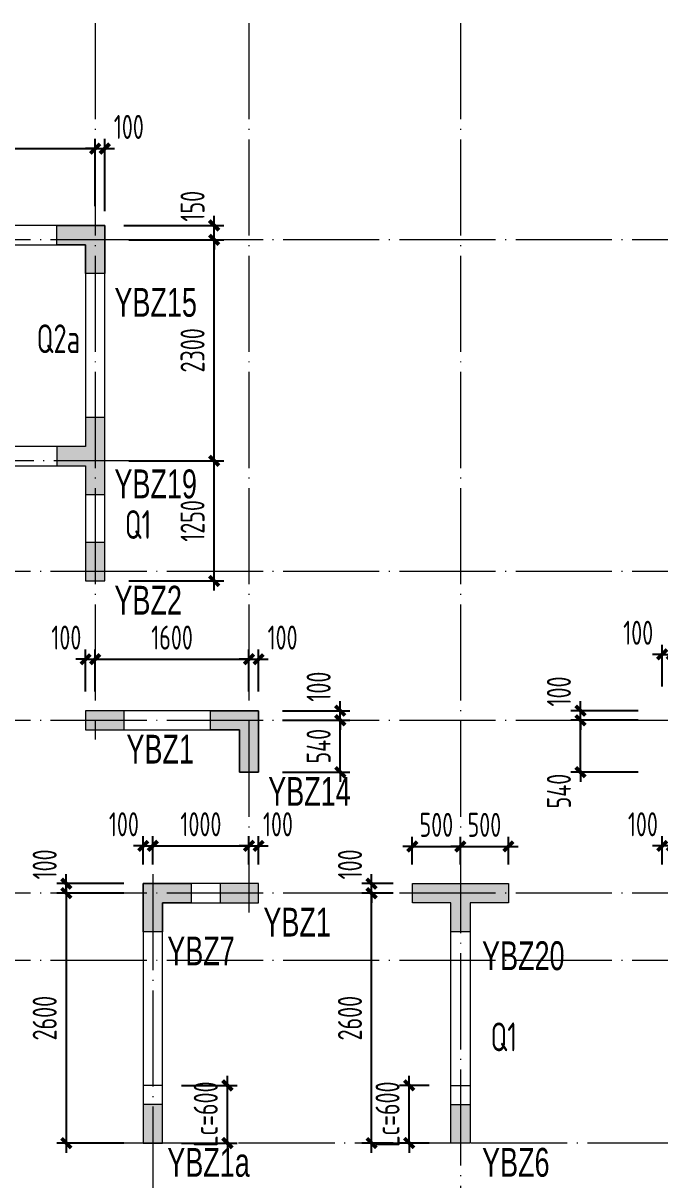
# Model space of a CAD drawing. Extents: x -129922 to 1190196, y -520662 to 139923.
# Drawn here: x 302847 to 309471, y -278751 to -266713 of the extents above; entities that cross this region are included whole.
import ezdxf
from ezdxf.enums import TextEntityAlignment as Align

# ---------------------------------------------------------------- set-up
doc = ezdxf.new("R2010")
doc.units = 0
doc.header["$LTSCALE"] = 1000
doc.header["$MEASUREMENT"] = 0
doc.linetypes.add('DOTE', pattern=[2.42, 2, -0.2, 0.02, -0.2])
for name, color, linetype, lineweight in [('A-轴线-塔楼', 1, 'DOTE', 9), ('A-轴线-隔墙', 41, 'DOTE', 9), ('S-基础-HATCH', 251, 'Continuous', 20), ('S-墙柱-COLU', 50, 'Continuous', 20), ('S-墙柱-DIM', 3, 'Continuous', 20), ('S-墙柱-Lc填充', 8, 'Continuous', 9), ('S-墙柱-WALL', 6, 'Continuous', 20), ('S-墙柱-编号', 4, 'Continuous', 20), ('S-通用-TEXT', 7, 'Continuous', 20)]:
    doc.layers.add(name, color=color, linetype=linetype, lineweight=lineweight)
doc.styles.add('BW_Dim', font='Bweng.shx', dxfattribs={"width": 0.7, "bigfont": 'hztxt.shx'})
doc.styles.add('TSSD_Dimension', font='tssdeng.shx', dxfattribs={"width": 0.7, "bigfont": 'HZTXT.SHX'})
doc.styles.add('TSSD_Rein', font='tssdeng.shx', dxfattribs={"width": 0.7, "bigfont": 'hztxt.shx'})
doc.dimstyles.new('TSSD_100_100', dxfattribs={"dimtxt": 250, "dimasz": 100, "dimexe": 100, "dimexo": 200, "dimgap": 100, "dimtad": 1, "dimdec": 0, "dimzin": 0, "dimdsep": 46, "dimtxsty": 'TSSD_Dimension', "dimblk": 'ARCHTICK', "dimcen": 0, "dimdle": 100, "dimclrt": 7, "dimadec": 0, "dimazin": 0, "dimtfac": 1, "dimtdec": 0, "dimtix": 1, "dimtmove": 2, "dimatfit": 0, "dimfxl": 0, "dimtolj": 1, "dimtzin": 0, "dimarcsym": 0})

# ---------------------------------------------------------------- blocks, each defined once
blk = doc.blocks.new('ZHOUWANG3')
at = {"layer": 'A-轴线-塔楼', "linetype": 'DOTE', "ltscale": 0.5}
for p, q in [((101752, 248942), (101752, 241486)), ((103352, 248942), (103352, 239686)), ((105552, 248942), (105552, 226834)), ((139798, 246686), (85362, 246686)), ((102322, 244386), (85362, 244386)), ((139798, 243236), (85362, 243236)), ((139798, 241686), (85362, 241686)), ((102352, 240086), (102352, 226834)), ((139798, 239886), (85362, 239886)), ((139798, 239186), (85362, 239186))]:
    blk.add_line(p, q, dxfattribs=at)
at = {"layer": 'A-轴线-隔墙', "ltscale": 0.5}
blk.add_line((122394, 237286), (101608, 237286), dxfattribs=at)
blk = doc.blocks.new('_ArchTick')
at = {"color": 0, "linetype": 'ByBlock', "const_width": 0.4}
blk.add_lwpolyline([(-0.5, -0.5), (0.5, 0.5)], dxfattribs=at)
blk = doc.blocks.new('*D1208')
at = {"layer": 'Defpoints', "color": 0, "transparency": 16777216}
for p in [(308646, -273968), (309446, -273968), (309446, -274508)]:
    blk.add_point(p, dxfattribs=at)
at = {"layer": 'S-墙柱-DIM', "color": 0, "lineweight": -2, "transparency": 16777216}
for p, q in [((308646, -273968), (308646, -273868)), ((309246, -273968), (308546, -273968)), ((308646, -274508), (308646, -273968)), ((309246, -274508), (308546, -274508)), ((308646, -274508), (308646, -274608))]:
    blk.add_line(p, q, dxfattribs=at)
at = {"layer": 'S-墙柱-DIM', "color": 0, "lineweight": -2, "transparency": 16777216, "xscale": 100, "yscale": 100, "zscale": 100}
for p, rotation in [((308646, -273968), 270), ((308646, -274508), 90)]:
    blk.add_blockref('_ArchTick', p, dxfattribs=dict(at, rotation=rotation))
at = {"layer": 'S-墙柱-DIM', "color": 7, "transparency": 16777216, "insert": (308421, -274705), "char_height": 250, "attachment_point": 5, "rotation": 90, "style": 'TSSD_Dimension'}
blk.add_mtext('\\A1;540', dxfattribs=at)
blk = doc.blocks.new('*D1326')
at = {"layer": 'Defpoints', "color": 0, "transparency": 16777216}
for p in [(309496, -275275), (309496, -275668), (309596, -275668)]:
    blk.add_point(p, dxfattribs=at)
at = {"layer": 'S-墙柱-DIM', "color": 0, "lineweight": -2, "transparency": 16777216}
for p, q in [((309496, -275468), (309496, -275175)), ((309596, -275468), (309596, -275175)), ((309496, -275275), (309396, -275275)), ((309596, -275275), (309496, -275275)), ((309596, -275275), (309696, -275275))]:
    blk.add_line(p, q, dxfattribs=at)
at = {"layer": 'S-墙柱-DIM', "color": 0, "lineweight": -2, "transparency": 16777216, "xscale": 100, "yscale": 100, "zscale": 100}
blk.add_blockref('_ArchTick', (309496, -275275), dxfattribs=at)
at = {"layer": 'S-墙柱-DIM', "color": 0, "lineweight": -2, "transparency": 16777216, "xscale": 100, "yscale": 100, "zscale": 100, "rotation": 180}
blk.add_blockref('_ArchTick', (309596, -275275), dxfattribs=at)
at = {"layer": 'S-墙柱-DIM', "color": 7, "transparency": 16777216, "insert": (309295, -275050), "char_height": 250, "attachment_point": 5, "style": 'TSSD_Dimension'}
blk.add_mtext('\\A1;100', dxfattribs=at)
blk = doc.blocks.new('*D1331')
at = {"layer": 'Defpoints', "color": 0, "transparency": 16777216}
for p in [(309596, -273282), (309496, -273818), (309596, -273818)]:
    blk.add_point(p, dxfattribs=at)
at = {"layer": 'S-墙柱-DIM', "color": 0, "lineweight": -2, "transparency": 16777216}
for p, q in [((309496, -273618), (309496, -273182)), ((309596, -273618), (309596, -273182)), ((309496, -273282), (309396, -273282)), ((309496, -273282), (309596, -273282)), ((309596, -273282), (309696, -273282))]:
    blk.add_line(p, q, dxfattribs=at)
at = {"layer": 'S-墙柱-DIM', "color": 0, "lineweight": -2, "transparency": 16777216, "xscale": 100, "yscale": 100, "zscale": 100}
blk.add_blockref('_ArchTick', (309496, -273282), dxfattribs=at)
at = {"layer": 'S-墙柱-DIM', "color": 0, "lineweight": -2, "transparency": 16777216, "xscale": 100, "yscale": 100, "zscale": 100, "rotation": 180}
blk.add_blockref('_ArchTick', (309596, -273282), dxfattribs=at)
at = {"layer": 'S-墙柱-DIM', "color": 7, "transparency": 16777216, "insert": (309246, -273057), "char_height": 250, "attachment_point": 5, "style": 'TSSD_Dimension'}
blk.add_mtext('\\A1;100', dxfattribs=at)
blk = doc.blocks.new('*D1332')
at = {"layer": 'Defpoints', "color": 0, "transparency": 16777216}
for p in [(308646, -273868), (309446, -273868), (309446, -273968)]:
    blk.add_point(p, dxfattribs=at)
at = {"layer": 'S-墙柱-DIM', "color": 0, "lineweight": -2, "transparency": 16777216}
for p, q in [((309246, -273868), (308546, -273868)), ((308646, -273868), (308646, -273768)), ((308646, -273968), (308646, -273868)), ((309246, -273968), (308546, -273968)), ((308646, -273968), (308646, -274068))]:
    blk.add_line(p, q, dxfattribs=at)
at = {"layer": 'S-墙柱-DIM', "color": 0, "lineweight": -2, "transparency": 16777216, "xscale": 100, "yscale": 100, "zscale": 100}
for p, rotation in [((308646, -273868), 270), ((308646, -273968), 90)]:
    blk.add_blockref('_ArchTick', p, dxfattribs=dict(at, rotation=rotation))
at = {"layer": 'S-墙柱-DIM', "color": 7, "transparency": 16777216, "insert": (308421, -273668), "char_height": 250, "attachment_point": 5, "rotation": 90, "style": 'TSSD_Dimension'}
blk.add_mtext('\\A1;100', dxfattribs=at)
blk = doc.blocks.new('*D1342')
at = {"layer": 'Defpoints', "color": 0, "transparency": 16777216}
for p in [(307896, -275281), (307396, -275668), (307896, -275668)]:
    blk.add_point(p, dxfattribs=at)
at = {"layer": 'S-墙柱-DIM', "color": 0, "lineweight": -2, "transparency": 16777216}
for p, q in [((307396, -275468), (307396, -275181)), ((307896, -275468), (307896, -275181)), ((307396, -275281), (307296, -275281)), ((307396, -275281), (307896, -275281)), ((307896, -275281), (307996, -275281))]:
    blk.add_line(p, q, dxfattribs=at)
at = {"layer": 'S-墙柱-DIM', "color": 0, "lineweight": -2, "transparency": 16777216, "xscale": 100, "yscale": 100, "zscale": 100}
blk.add_blockref('_ArchTick', (307396, -275281), dxfattribs=at)
at = {"layer": 'S-墙柱-DIM', "color": 0, "lineweight": -2, "transparency": 16777216, "xscale": 100, "yscale": 100, "zscale": 100, "rotation": 180}
blk.add_blockref('_ArchTick', (307896, -275281), dxfattribs=at)
at = {"layer": 'S-墙柱-DIM', "color": 7, "transparency": 16777216, "insert": (307646, -275056), "char_height": 250, "attachment_point": 5, "style": 'TSSD_Dimension'}
blk.add_mtext('\\A1;500', dxfattribs=at)
blk = doc.blocks.new('*D1343')
at = {"layer": 'Defpoints', "color": 0, "transparency": 16777216}
for p in [(307396, -275281), (306896, -275668), (307396, -275668)]:
    blk.add_point(p, dxfattribs=at)
at = {"layer": 'S-墙柱-DIM', "color": 0, "lineweight": -2, "transparency": 16777216}
for p, q in [((306896, -275468), (306896, -275181)), ((307396, -275468), (307396, -275181)), ((306896, -275281), (306796, -275281)), ((306896, -275281), (307396, -275281)), ((307396, -275281), (307496, -275281))]:
    blk.add_line(p, q, dxfattribs=at)
at = {"layer": 'S-墙柱-DIM', "color": 0, "lineweight": -2, "transparency": 16777216, "xscale": 100, "yscale": 100, "zscale": 100}
blk.add_blockref('_ArchTick', (306896, -275281), dxfattribs=at)
at = {"layer": 'S-墙柱-DIM', "color": 0, "lineweight": -2, "transparency": 16777216, "xscale": 100, "yscale": 100, "zscale": 100, "rotation": 180}
blk.add_blockref('_ArchTick', (307396, -275281), dxfattribs=at)
at = {"layer": 'S-墙柱-DIM', "color": 7, "transparency": 16777216, "insert": (307146, -275056), "char_height": 250, "attachment_point": 5, "style": 'TSSD_Dimension'}
blk.add_mtext('\\A1;500', dxfattribs=at)
blk = doc.blocks.new('*D1344')
at = {"layer": 'Defpoints', "color": 0, "transparency": 16777216}
for p in [(306472, -275668), (306896, -275668), (306896, -275768)]:
    blk.add_point(p, dxfattribs=at)
at = {"layer": 'S-墙柱-DIM', "color": 0, "lineweight": -2, "transparency": 16777216}
for p, q in [((306696, -275668), (306372, -275668)), ((306472, -275668), (306472, -275568)), ((306472, -275768), (306472, -275668)), ((306696, -275768), (306372, -275768)), ((306472, -275768), (306472, -275868))]:
    blk.add_line(p, q, dxfattribs=at)
at = {"layer": 'S-墙柱-DIM', "color": 0, "lineweight": -2, "transparency": 16777216, "xscale": 100, "yscale": 100, "zscale": 100}
for p, rotation in [((306472, -275668), 270), ((306472, -275768), 90)]:
    blk.add_blockref('_ArchTick', p, dxfattribs=dict(at, rotation=rotation))
at = {"layer": 'S-墙柱-DIM', "color": 7, "transparency": 16777216, "insert": (306247, -275468), "char_height": 250, "attachment_point": 5, "rotation": 90, "style": 'TSSD_Dimension'}
blk.add_mtext('\\A1;100', dxfattribs=at)
blk = doc.blocks.new('*D1345')
at = {"layer": 'Defpoints', "color": 0, "transparency": 16777216}
for p in [(306472, -275768), (306896, -275768), (306896, -278368)]:
    blk.add_point(p, dxfattribs=at)
at = {"layer": 'S-墙柱-DIM', "color": 0, "lineweight": -2, "transparency": 16777216}
for p, q in [((306472, -278468), (306472, -275668)), ((306696, -275768), (306372, -275768)), ((306696, -278368), (306372, -278368))]:
    blk.add_line(p, q, dxfattribs=at)
at = {"layer": 'S-墙柱-DIM', "color": 0, "lineweight": -2, "transparency": 16777216, "xscale": 100, "yscale": 100, "zscale": 100}
for p, rotation in [((306472, -275768), 90), ((306472, -278368), 270)]:
    blk.add_blockref('_ArchTick', p, dxfattribs=dict(at, rotation=rotation))
at = {"layer": 'S-墙柱-DIM', "color": 7, "transparency": 16777216, "insert": (306247, -277068), "char_height": 250, "attachment_point": 5, "rotation": 90, "style": 'TSSD_Dimension'}
blk.add_mtext('\\A1;2600', dxfattribs=at)
blk = doc.blocks.new('*D1346')
at = {"layer": 'Defpoints', "color": 0, "transparency": 16777216}
for p in [(304196, -275275), (304096, -275668), (304196, -275668)]:
    blk.add_point(p, dxfattribs=at)
at = {"layer": 'S-墙柱-DIM', "color": 0, "lineweight": -2, "transparency": 16777216}
for p, q in [((304096, -275468), (304096, -275175)), ((304196, -275468), (304196, -275175)), ((304096, -275275), (303996, -275275)), ((304096, -275275), (304196, -275275)), ((304196, -275275), (304296, -275275))]:
    blk.add_line(p, q, dxfattribs=at)
at = {"layer": 'S-墙柱-DIM', "color": 0, "lineweight": -2, "transparency": 16777216, "xscale": 100, "yscale": 100, "zscale": 100}
blk.add_blockref('_ArchTick', (304096, -275275), dxfattribs=at)
at = {"layer": 'S-墙柱-DIM', "color": 0, "lineweight": -2, "transparency": 16777216, "xscale": 100, "yscale": 100, "zscale": 100, "rotation": 180}
blk.add_blockref('_ArchTick', (304196, -275275), dxfattribs=at)
at = {"layer": 'S-墙柱-DIM', "color": 7, "transparency": 16777216, "insert": (303895, -275050), "char_height": 250, "attachment_point": 5, "style": 'TSSD_Dimension'}
blk.add_mtext('\\A1;100', dxfattribs=at)
blk = doc.blocks.new('*D1347')
at = {"layer": 'Defpoints', "color": 0, "transparency": 16777216}
for p in [(305196, -275275), (304196, -275668), (305196, -275668)]:
    blk.add_point(p, dxfattribs=at)
at = {"layer": 'S-墙柱-DIM', "color": 0, "lineweight": -2, "transparency": 16777216}
for p, q in [((304196, -275468), (304196, -275175)), ((305196, -275468), (305196, -275175)), ((304096, -275275), (305296, -275275))]:
    blk.add_line(p, q, dxfattribs=at)
at = {"layer": 'S-墙柱-DIM', "color": 0, "lineweight": -2, "transparency": 16777216, "xscale": 100, "yscale": 100, "zscale": 100, "rotation": 180}
blk.add_blockref('_ArchTick', (304196, -275275), dxfattribs=at)
at = {"layer": 'S-墙柱-DIM', "color": 0, "lineweight": -2, "transparency": 16777216, "xscale": 100, "yscale": 100, "zscale": 100}
blk.add_blockref('_ArchTick', (305196, -275275), dxfattribs=at)
at = {"layer": 'S-墙柱-DIM', "color": 7, "transparency": 16777216, "insert": (304696, -275050), "char_height": 250, "attachment_point": 5, "style": 'TSSD_Dimension'}
blk.add_mtext('\\A1;1000', dxfattribs=at)
blk = doc.blocks.new('*D1348')
at = {"layer": 'Defpoints', "color": 0, "transparency": 16777216}
for p in [(305296, -275275), (305196, -275668), (305296, -275668)]:
    blk.add_point(p, dxfattribs=at)
at = {"layer": 'S-墙柱-DIM', "color": 0, "lineweight": -2, "transparency": 16777216}
for p, q in [((305196, -275468), (305196, -275175)), ((305296, -275468), (305296, -275175)), ((305196, -275275), (305096, -275275)), ((305196, -275275), (305296, -275275)), ((305296, -275275), (305396, -275275))]:
    blk.add_line(p, q, dxfattribs=at)
at = {"layer": 'S-墙柱-DIM', "color": 0, "lineweight": -2, "transparency": 16777216, "xscale": 100, "yscale": 100, "zscale": 100}
blk.add_blockref('_ArchTick', (305196, -275275), dxfattribs=at)
at = {"layer": 'S-墙柱-DIM', "color": 0, "lineweight": -2, "transparency": 16777216, "xscale": 100, "yscale": 100, "zscale": 100, "rotation": 180}
blk.add_blockref('_ArchTick', (305296, -275275), dxfattribs=at)
at = {"layer": 'S-墙柱-DIM', "color": 7, "transparency": 16777216, "insert": (305498, -275050), "char_height": 250, "attachment_point": 5, "style": 'TSSD_Dimension'}
blk.add_mtext('\\A1;100', dxfattribs=at)
blk = doc.blocks.new('*D1350')
at = {"layer": 'Defpoints', "color": 0, "transparency": 16777216}
for p in [(303296, -275668), (304096, -275668), (304096, -275768)]:
    blk.add_point(p, dxfattribs=at)
at = {"layer": 'S-墙柱-DIM', "color": 0, "lineweight": -2, "transparency": 16777216}
for p, q in [((303896, -275668), (303196, -275668)), ((303296, -275668), (303296, -275568)), ((303296, -275768), (303296, -275668)), ((303896, -275768), (303196, -275768)), ((303296, -275768), (303296, -275868))]:
    blk.add_line(p, q, dxfattribs=at)
at = {"layer": 'S-墙柱-DIM', "color": 0, "lineweight": -2, "transparency": 16777216, "xscale": 100, "yscale": 100, "zscale": 100}
for p, rotation in [((303296, -275668), 270), ((303296, -275768), 90)]:
    blk.add_blockref('_ArchTick', p, dxfattribs=dict(at, rotation=rotation))
at = {"layer": 'S-墙柱-DIM', "color": 7, "transparency": 16777216, "insert": (303071, -275468), "char_height": 250, "attachment_point": 5, "rotation": 90, "style": 'TSSD_Dimension'}
blk.add_mtext('\\A1;100', dxfattribs=at)
blk = doc.blocks.new('*D1351')
at = {"layer": 'Defpoints', "color": 0, "transparency": 16777216}
for p in [(304096, -275768), (303296, -278368), (304096, -278368)]:
    blk.add_point(p, dxfattribs=at)
at = {"layer": 'S-墙柱-DIM', "color": 0, "lineweight": -2, "transparency": 16777216}
for p, q in [((303296, -275668), (303296, -278468)), ((303896, -275768), (303196, -275768)), ((303896, -278368), (303196, -278368))]:
    blk.add_line(p, q, dxfattribs=at)
at = {"layer": 'S-墙柱-DIM', "color": 0, "lineweight": -2, "transparency": 16777216, "xscale": 100, "yscale": 100, "zscale": 100}
for p, rotation in [((303296, -275768), 90), ((303296, -278368), 270)]:
    blk.add_blockref('_ArchTick', p, dxfattribs=dict(at, rotation=rotation))
at = {"layer": 'S-墙柱-DIM', "color": 7, "transparency": 16777216, "insert": (303071, -277068), "char_height": 250, "attachment_point": 5, "rotation": 90, "style": 'TSSD_Dimension'}
blk.add_mtext('\\A1;2600', dxfattribs=at)
blk = doc.blocks.new('*D1356')
at = {"layer": 'Defpoints', "color": 0, "transparency": 16777216}
for p in [(305296, -273332), (305196, -273868), (305296, -273868)]:
    blk.add_point(p, dxfattribs=at)
at = {"layer": 'S-墙柱-DIM', "color": 0, "lineweight": -2, "transparency": 16777216}
for p, q in [((305196, -273668), (305196, -273232)), ((305296, -273668), (305296, -273232)), ((305196, -273332), (305096, -273332)), ((305196, -273332), (305296, -273332)), ((305296, -273332), (305396, -273332))]:
    blk.add_line(p, q, dxfattribs=at)
at = {"layer": 'S-墙柱-DIM', "color": 0, "lineweight": -2, "transparency": 16777216, "xscale": 100, "yscale": 100, "zscale": 100}
blk.add_blockref('_ArchTick', (305196, -273332), dxfattribs=at)
at = {"layer": 'S-墙柱-DIM', "color": 0, "lineweight": -2, "transparency": 16777216, "xscale": 100, "yscale": 100, "zscale": 100, "rotation": 180}
blk.add_blockref('_ArchTick', (305296, -273332), dxfattribs=at)
at = {"layer": 'S-墙柱-DIM', "color": 7, "transparency": 16777216, "insert": (305546, -273107), "char_height": 250, "attachment_point": 5, "style": 'TSSD_Dimension'}
blk.add_mtext('\\A1;100', dxfattribs=at)
blk = doc.blocks.new('*D1357')
at = {"layer": 'Defpoints', "color": 0, "transparency": 16777216}
for p in [(305196, -273332), (303596, -273868), (305196, -273868)]:
    blk.add_point(p, dxfattribs=at)
at = {"layer": 'S-墙柱-DIM', "color": 0, "lineweight": -2, "transparency": 16777216}
for p, q in [((303596, -273668), (303596, -273232)), ((305196, -273668), (305196, -273232)), ((303496, -273332), (305296, -273332))]:
    blk.add_line(p, q, dxfattribs=at)
at = {"layer": 'S-墙柱-DIM', "color": 0, "lineweight": -2, "transparency": 16777216, "xscale": 100, "yscale": 100, "zscale": 100, "rotation": 180}
blk.add_blockref('_ArchTick', (303596, -273332), dxfattribs=at)
at = {"layer": 'S-墙柱-DIM', "color": 0, "lineweight": -2, "transparency": 16777216, "xscale": 100, "yscale": 100, "zscale": 100}
blk.add_blockref('_ArchTick', (305196, -273332), dxfattribs=at)
at = {"layer": 'S-墙柱-DIM', "color": 7, "transparency": 16777216, "insert": (304396, -273107), "char_height": 250, "attachment_point": 5, "style": 'TSSD_Dimension'}
blk.add_mtext('\\A1;1600', dxfattribs=at)
blk = doc.blocks.new('*D1358')
at = {"layer": 'Defpoints', "color": 0, "transparency": 16777216}
for p in [(303596, -273332), (303496, -273868), (303596, -273868)]:
    blk.add_point(p, dxfattribs=at)
at = {"layer": 'S-墙柱-DIM', "color": 0, "lineweight": -2, "transparency": 16777216}
for p, q in [((303496, -273668), (303496, -273232)), ((303596, -273668), (303596, -273232)), ((303496, -273332), (303396, -273332)), ((303496, -273332), (303596, -273332)), ((303596, -273332), (303696, -273332))]:
    blk.add_line(p, q, dxfattribs=at)
at = {"layer": 'S-墙柱-DIM', "color": 0, "lineweight": -2, "transparency": 16777216, "xscale": 100, "yscale": 100, "zscale": 100}
blk.add_blockref('_ArchTick', (303496, -273332), dxfattribs=at)
at = {"layer": 'S-墙柱-DIM', "color": 0, "lineweight": -2, "transparency": 16777216, "xscale": 100, "yscale": 100, "zscale": 100, "rotation": 180}
blk.add_blockref('_ArchTick', (303596, -273332), dxfattribs=at)
at = {"layer": 'S-墙柱-DIM', "color": 7, "transparency": 16777216, "insert": (303296, -273107), "char_height": 250, "attachment_point": 5, "style": 'TSSD_Dimension'}
blk.add_mtext('\\A1;100', dxfattribs=at)
blk = doc.blocks.new('*D1359')
at = {"layer": 'Defpoints', "color": 0, "transparency": 16777216}
for p in [(305346, -273868), (306146, -273868), (305346, -273968)]:
    blk.add_point(p, dxfattribs=at)
at = {"layer": 'S-墙柱-DIM', "color": 0, "lineweight": -2, "transparency": 16777216}
for p, q in [((305546, -273868), (306246, -273868)), ((306146, -273868), (306146, -273768)), ((306146, -273968), (306146, -273868)), ((305546, -273968), (306246, -273968)), ((306146, -273968), (306146, -274068))]:
    blk.add_line(p, q, dxfattribs=at)
at = {"layer": 'S-墙柱-DIM', "color": 0, "lineweight": -2, "transparency": 16777216, "xscale": 100, "yscale": 100, "zscale": 100}
for p, rotation in [((306146, -273868), 270), ((306146, -273968), 90)]:
    blk.add_blockref('_ArchTick', p, dxfattribs=dict(at, rotation=rotation))
at = {"layer": 'S-墙柱-DIM', "color": 7, "transparency": 16777216, "insert": (305921, -273618), "char_height": 250, "attachment_point": 5, "rotation": 90, "style": 'TSSD_Dimension'}
blk.add_mtext('\\A1;100', dxfattribs=at)
blk = doc.blocks.new('*D1360')
at = {"layer": 'Defpoints', "color": 0, "transparency": 16777216}
for p in [(305346, -273968), (306146, -273968), (305346, -274508)]:
    blk.add_point(p, dxfattribs=at)
at = {"layer": 'S-墙柱-DIM', "color": 0, "lineweight": -2, "transparency": 16777216}
for p, q in [((306146, -273968), (306146, -273868)), ((305546, -273968), (306246, -273968)), ((306146, -274508), (306146, -273968)), ((305546, -274508), (306246, -274508)), ((306146, -274508), (306146, -274608))]:
    blk.add_line(p, q, dxfattribs=at)
at = {"layer": 'S-墙柱-DIM', "color": 0, "lineweight": -2, "transparency": 16777216, "xscale": 100, "yscale": 100, "zscale": 100}
for p, rotation in [((306146, -273968), 270), ((306146, -274508), 90)]:
    blk.add_blockref('_ArchTick', p, dxfattribs=dict(at, rotation=rotation))
at = {"layer": 'S-墙柱-DIM', "color": 7, "transparency": 16777216, "insert": (305921, -274238), "char_height": 250, "attachment_point": 5, "rotation": 90, "style": 'TSSD_Dimension'}
blk.add_mtext('\\A1;540', dxfattribs=at)
blk = doc.blocks.new('*D1408')
at = {"layer": 'Defpoints', "color": 0, "transparency": 16777216}
for p in [(306863, -277768), (307271, -277768), (307271, -278368)]:
    blk.add_point(p, dxfattribs=at)
at = {"layer": 'S-墙柱-DIM', "color": 0, "lineweight": -2, "transparency": 16777216}
for p, q in [((306863, -277768), (306863, -277668)), ((307071, -277768), (306763, -277768)), ((306863, -278368), (306863, -277768)), ((307071, -278368), (306763, -278368)), ((306863, -278368), (306863, -278468))]:
    blk.add_line(p, q, dxfattribs=at)
at = {"layer": 'S-墙柱-DIM', "color": 0, "lineweight": -2, "transparency": 16777216, "xscale": 100, "yscale": 100, "zscale": 100}
for p, rotation in [((306863, -277768), 270), ((306863, -278368), 90)]:
    blk.add_blockref('_ArchTick', p, dxfattribs=dict(at, rotation=rotation))
at = {"layer": 'S-墙柱-DIM', "color": 7, "transparency": 16777216, "insert": (306638, -278068), "char_height": 250, "attachment_point": 5, "rotation": 90, "style": 'TSSD_Dimension'}
blk.add_mtext('\\A1;Lc=600', dxfattribs=at)
blk = doc.blocks.new('*D1409')
at = {"layer": 'Defpoints', "color": 0, "transparency": 16777216}
for p in [(304296, -277768), (304972, -277768), (304296, -278368)]:
    blk.add_point(p, dxfattribs=at)
at = {"layer": 'S-墙柱-DIM', "color": 0, "lineweight": -2, "transparency": 16777216}
for p, q in [((304972, -277768), (304972, -277668)), ((304496, -277768), (305072, -277768)), ((304972, -278368), (304972, -277768)), ((304496, -278368), (305072, -278368)), ((304972, -278368), (304972, -278468))]:
    blk.add_line(p, q, dxfattribs=at)
at = {"layer": 'S-墙柱-DIM', "color": 0, "lineweight": -2, "transparency": 16777216, "xscale": 100, "yscale": 100, "zscale": 100}
for p, rotation in [((304972, -277768), 270), ((304972, -278368), 90)]:
    blk.add_blockref('_ArchTick', p, dxfattribs=dict(at, rotation=rotation))
at = {"layer": 'S-墙柱-DIM', "color": 7, "transparency": 16777216, "insert": (304747, -278068), "char_height": 250, "attachment_point": 5, "rotation": 90, "style": 'TSSD_Dimension'}
blk.add_mtext('\\A1;Lc=600', dxfattribs=at)
blk = doc.blocks.new('*D1415')
at = {"layer": 'Defpoints', "color": 0, "transparency": 16777216}
for p in [(303746, -271268), (304834, -271268), (303746, -272518)]:
    blk.add_point(p, dxfattribs=at)
at = {"layer": 'S-墙柱-DIM', "color": 0, "lineweight": -2, "transparency": 16777216}
for p, q in [((304834, -272618), (304834, -271168)), ((303946, -271268), (304934, -271268)), ((303946, -272518), (304934, -272518))]:
    blk.add_line(p, q, dxfattribs=at)
at = {"layer": 'S-墙柱-DIM', "color": 0, "lineweight": -2, "transparency": 16777216, "xscale": 100, "yscale": 100, "zscale": 100}
for p, rotation in [((304834, -271268), 90), ((304834, -272518), 270)]:
    blk.add_blockref('_ArchTick', p, dxfattribs=dict(at, rotation=rotation))
at = {"layer": 'S-墙柱-DIM', "color": 7, "transparency": 16777216, "insert": (304609, -271893), "char_height": 250, "attachment_point": 5, "rotation": 90, "style": 'TSSD_Dimension'}
blk.add_mtext('\\A1;1250', dxfattribs=at)
blk = doc.blocks.new('*D1416')
at = {"layer": 'Defpoints', "color": 0, "transparency": 16777216}
for p in [(303696, -268018), (303596, -268818), (303696, -268868)]:
    blk.add_point(p, dxfattribs=at)
at = {"layer": 'S-墙柱-DIM', "color": 0, "lineweight": -2, "transparency": 16777216}
for p, q in [((303596, -268618), (303596, -267918)), ((303696, -268668), (303696, -267918)), ((303596, -268018), (303496, -268018)), ((303596, -268018), (303696, -268018)), ((303696, -268018), (303796, -268018))]:
    blk.add_line(p, q, dxfattribs=at)
at = {"layer": 'S-墙柱-DIM', "color": 0, "lineweight": -2, "transparency": 16777216, "xscale": 100, "yscale": 100, "zscale": 100}
blk.add_blockref('_ArchTick', (303596, -268018), dxfattribs=at)
at = {"layer": 'S-墙柱-DIM', "color": 0, "lineweight": -2, "transparency": 16777216, "xscale": 100, "yscale": 100, "zscale": 100, "rotation": 180}
blk.add_blockref('_ArchTick', (303696, -268018), dxfattribs=at)
at = {"layer": 'S-墙柱-DIM', "color": 7, "transparency": 16777216, "insert": (303946, -267793), "char_height": 250, "attachment_point": 5, "style": 'TSSD_Dimension'}
blk.add_mtext('\\A1;100', dxfattribs=at)
blk = doc.blocks.new('*D1417')
at = {"layer": 'Defpoints', "color": 0, "transparency": 16777216}
for p in [(303596, -268018), (301296, -268818), (303596, -268818)]:
    blk.add_point(p, dxfattribs=at)
at = {"layer": 'S-墙柱-DIM', "color": 0, "lineweight": -2, "transparency": 16777216}
for p, q in [((301296, -268618), (301296, -267918)), ((303596, -268618), (303596, -267918)), ((301196, -268018), (303696, -268018))]:
    blk.add_line(p, q, dxfattribs=at)
at = {"layer": 'S-墙柱-DIM', "color": 0, "lineweight": -2, "transparency": 16777216, "xscale": 100, "yscale": 100, "zscale": 100, "rotation": 180}
blk.add_blockref('_ArchTick', (301296, -268018), dxfattribs=at)
at = {"layer": 'S-墙柱-DIM', "color": 0, "lineweight": -2, "transparency": 16777216, "xscale": 100, "yscale": 100, "zscale": 100}
blk.add_blockref('_ArchTick', (303596, -268018), dxfattribs=at)
at = {"layer": 'S-墙柱-DIM', "color": 7, "transparency": 16777216, "insert": (302446, -267793), "char_height": 250, "attachment_point": 5, "style": 'TSSD_Dimension'}
blk.add_mtext('\\A1;2300', dxfattribs=at)
blk = doc.blocks.new('*D1419')
at = {"layer": 'Defpoints', "color": 0, "transparency": 16777216}
for p in [(303696, -268818), (304834, -268818), (303746, -268968)]:
    blk.add_point(p, dxfattribs=at)
at = {"layer": 'S-墙柱-DIM', "color": 0, "lineweight": -2, "transparency": 16777216}
for p, q in [((304834, -268818), (304834, -268718)), ((303896, -268818), (304934, -268818)), ((304834, -268968), (304834, -268818)), ((303946, -268968), (304934, -268968)), ((304834, -268968), (304834, -269068))]:
    blk.add_line(p, q, dxfattribs=at)
at = {"layer": 'S-墙柱-DIM', "color": 0, "lineweight": -2, "transparency": 16777216, "xscale": 100, "yscale": 100, "zscale": 100}
for p, rotation in [((304834, -268818), 270), ((304834, -268968), 90)]:
    blk.add_blockref('_ArchTick', p, dxfattribs=dict(at, rotation=rotation))
at = {"layer": 'S-墙柱-DIM', "color": 7, "transparency": 16777216, "insert": (304609, -268618), "char_height": 250, "attachment_point": 5, "rotation": 90, "style": 'TSSD_Dimension'}
blk.add_mtext('\\A1;150', dxfattribs=at)
blk = doc.blocks.new('*D1420')
at = {"layer": 'Defpoints', "color": 0, "transparency": 16777216}
for p in [(303746, -268968), (304834, -268968), (303746, -271268)]:
    blk.add_point(p, dxfattribs=at)
at = {"layer": 'S-墙柱-DIM', "color": 0, "lineweight": -2, "transparency": 16777216}
for p, q in [((304834, -271368), (304834, -268868)), ((303946, -268968), (304934, -268968)), ((303946, -271268), (304934, -271268))]:
    blk.add_line(p, q, dxfattribs=at)
at = {"layer": 'S-墙柱-DIM', "color": 0, "lineweight": -2, "transparency": 16777216, "xscale": 100, "yscale": 100, "zscale": 100}
for p, rotation in [((304834, -268968), 90), ((304834, -271268), 270)]:
    blk.add_blockref('_ArchTick', p, dxfattribs=dict(at, rotation=rotation))
at = {"layer": 'S-墙柱-DIM', "color": 7, "transparency": 16777216, "insert": (304609, -270118), "char_height": 250, "attachment_point": 5, "rotation": 90, "style": 'TSSD_Dimension'}
blk.add_mtext('\\A1;2300', dxfattribs=at)

msp = doc.modelspace()

# ---------------------------------------------------------------- hatches: boundary and pattern name
at = {"layer": 'S-基础-HATCH'}
for points in [[(303496.4, -269018.2), (303196.4, -269018.2), (303196.4, -268818.2), (303696.4, -268818.2), (303696.4, -269318.2), (303496.4, -269318.2)], [(303496.4, -271318.2), (303496.4, -271618.2), (303696.4, -271618.2), (303696.4, -270818.2), (303496.4, -270818.2), (303496.4, -271118.2), (303196.4, -271118.2), (303196.4, -271318.2)], [(303496.4, -272118.2), (303496.4, -272518.2), (303696.4, -272518.2), (303696.4, -272118.2)], [(303896.4, -273868.2), (303496.4, -273868.2), (303496.4, -274068.2), (303896.4, -274068.2)], [(305096.4, -274068.2), (304796.4, -274068.2), (304796.4, -273868.2), (305296.4, -273868.2), (305296.4, -274508.2), (305096.4, -274508.2)], [(304296.4, -275868.2), (304296.4, -276168.2), (304096.4, -276168.2), (304096.4, -275668.2), (304596.4, -275668.2), (304596.4, -275868.2)], [(305296.4, -275868.2), (305296.4, -275668.2), (304896.4, -275668.2), (304896.4, -275868.2)], [(307296.4, -275868.2), (306896.4, -275868.2), (306896.4, -275668.2), (307896.4, -275668.2), (307896.4, -275868.2), (307496.4, -275868.2), (307496.4, -276168.2), (307296.4, -276168.2)], [(304096.4, -277968.2), (304096.4, -278368.2), (304296.4, -278368.2), (304296.4, -277968.2)], [(307496.4, -278368.2), (307296.4, -278368.2), (307296.4, -277968.2), (307496.4, -277968.2)]]:
    msp.add_hatch(color=256, dxfattribs=at).paths.add_polyline_path(points)

# ---------------------------------------------------------------- linework, layer by layer
at = {"layer": 'S-墙柱-COLU'}
for points in [[(303496.4, -269018.2), (303196.4, -269018.2), (303196.4, -268818.2), (303696.4, -268818.2), (303696.4, -269318.2), (303496.4, -269318.2)], [(303496.4, -271318.2), (303496.4, -271618.2), (303696.4, -271618.2), (303696.4, -270818.2), (303496.4, -270818.2), (303496.4, -271118.2), (303196.4, -271118.2), (303196.4, -271318.2)], [(303496.4, -272118.2), (303496.4, -272518.2), (303696.4, -272518.2), (303696.4, -272118.2)], [(303896.4, -273868.2), (303496.4, -273868.2), (303496.4, -274068.2), (303896.4, -274068.2)], [(305096.4, -274068.2), (304796.4, -274068.2), (304796.4, -273868.2), (305296.4, -273868.2), (305296.4, -274508.2), (305096.4, -274508.2)], [(304296.4, -275868.2), (304296.4, -276168.2), (304096.4, -276168.2), (304096.4, -275668.2), (304596.4, -275668.2), (304596.4, -275868.2)], [(305296.4, -275868.2), (305296.4, -275668.2), (304896.4, -275668.2), (304896.4, -275868.2)], [(307296.4, -275868.2), (306896.4, -275868.2), (306896.4, -275668.2), (307896.4, -275668.2), (307896.4, -275868.2), (307496.4, -275868.2), (307496.4, -276168.2), (307296.4, -276168.2)], [(304096.4, -277968.2), (304096.4, -278368.2), (304296.4, -278368.2), (304296.4, -277968.2)], [(307496.4, -278368.2), (307296.4, -278368.2), (307296.4, -277968.2), (307496.4, -277968.2)]]:
    msp.add_lwpolyline(points, close=True, dxfattribs=at)
at = {"layer": 'S-墙柱-Lc填充'}
for p, q in [((304296.4, -277768.2), (304096.4, -277768.2)), ((307296.4, -277768.2), (307496.4, -277768.2))]:
    msp.add_line(p, q, dxfattribs=at)
at = {"layer": 'S-墙柱-WALL'}
for points in [[(303496.4, -271318.2), (303496.4, -272518.2), (303696.4, -272518.2), (303696.4, -268818.2), (301196.4, -268818.2), (301196.4, -269518.2), (301396.4, -269518.2), (301396.4, -269018.2), (303496.4, -269018.2), (303496.4, -271118.2), (301396.4, -271118.2), (301396.4, -270618.2), (301196.4, -270618.2), (301196.4, -271318.2)], [(303496.4, -273868.2), (303496.4, -274068.2), (305096.4, -274068.2), (305096.4, -274508.2), (305296.4, -274508.2), (305296.4, -273868.2)], [(304296.4, -275868.2), (305296.4, -275868.2), (305296.4, -275668.2), (304096.4, -275668.2), (304096.4, -278368.2), (304296.4, -278368.2)], [(307496.4, -278368.2), (307296.4, -278368.2), (307296.4, -275868.2), (306896.4, -275868.2), (306896.4, -275668.2), (307896.4, -275668.2), (307896.4, -275868.2), (307496.4, -275868.2)]]:
    msp.add_lwpolyline(points, close=True, dxfattribs=at)

# ---------------------------------------------------------------- block references
msp.add_blockref('ZHOUWANG3', (201844.5, -515654.6))

# ---------------------------------------------------------------- texts
at = {"layer": 'S-墙柱-编号', "style": 'TSSD_Rein', "width": 0.7}
for s, p in [('Q2a', (302987.2, -270147)), ('Q1', (303904.3, -272080.5)), ('Q1', (307709.3, -277412.7))]:
    msp.add_text(s, height=300, dxfattribs=at).set_placement(p)
at = {"layer": 'S-通用-TEXT', "style": 'BW_Dim', "width": 0.7}
for s, p in [('YBZ15', (303796.4, -269468.2)), ('YBZ19', (303796.4, -271357.7)), ('YBZ2', (303796.4, -272568.2)), ('YBZ1', (303921.4, -274118.2)), ('YBZ14', (305396.4, -274558.2)), ('YBZ1', (305346.4, -275918.2)), ('YBZ7', (304346.4, -276218.2)), ('YBZ20', (307621.4, -276268.2)), ('YBZ1a', (304346.4, -278418.2)), ('YBZ6', (307621.4, -278418.2))]:
    msp.add_text(s, height=300, dxfattribs=at).set_placement(p, align=Align.TOP_LEFT)

# ---------------------------------------------------------------- dimensions: what is measured, and where the dimension line sits
at = {"layer": 'S-墙柱-DIM'}
for base, p1, p2, picture, middle in [((303596.4, -268018.2), (301296.4, -268818.2), (303596.4, -268818.2), '*D1417', (302446.4, -267793.2)), ((305196.4, -273331.7), (303596.4, -273868.2), (305196.4, -273868.2), '*D1357', (304396.4, -273106.7)), ((305196.4, -275275.1), (304196.4, -275668.2), (305196.4, -275668.2), '*D1347', (304696.4, -275050.1)), ((307396.4, -275281.5), (306896.4, -275668.2), (307396.4, -275668.2), '*D1343', (307146.4, -275056.5)), ((307896.4, -275281.5), (307396.4, -275668.2), (307896.4, -275668.2), '*D1342', (307646.4, -275056.5))]:
    dim = msp.add_linear_dim(base=base, p1=p1, p2=p2, dimstyle='TSSD_100_100', dxfattribs=at)
    dim.commit()
    dim.dimension.update_dxf_attribs({"geometry": picture, "text_midpoint": middle})
for base, p1, p2, picture, middle in [((303696.4, -268018.2), (303596.4, -268818.2), (303696.4, -268868.2), '*D1416', (303946.4, -267793.2)), ((309596.4, -273281.7), (309496.4, -273818.2), (309596.4, -273818.2), '*D1331', (309246.4, -273056.7)), ((303596.4, -273331.7), (303496.4, -273868.2), (303596.4, -273868.2), '*D1358', (303296.4, -273106.7)), ((305296.4, -273331.7), (305196.4, -273868.2), (305296.4, -273868.2), '*D1356', (305546.4, -273106.7)), ((304196.4, -275275.1), (304096.4, -275668.2), (304196.4, -275668.2), '*D1346', (303894.8, -275050.1)), ((305296.4, -275275.1), (305196.4, -275668.2), (305296.4, -275668.2), '*D1348', (305498, -275050.1))]:
    dim = msp.add_linear_dim(base=base, p1=p1, p2=p2, dimstyle='TSSD_100_100', dxfattribs=at)
    dim.commit()
    dim.dimension.update_dxf_attribs({"geometry": picture, "text_midpoint": middle, "dimtype": 128})
for base, p1, p2, angle, picture, middle in [((304833.5, -268818.2), (303746.4, -268968.2), (303696.4, -268818.2), 90, '*D1419', (304608.5, -268618.2)), ((306146.4, -273868.2), (305346.4, -273968.2), (305346.4, -273868.2), 90, '*D1359', (305921.4, -273618.2)), ((308646.4, -273868.2), (309446.4, -273968.2), (309446.4, -273868.2), 90, '*D1332', (308421.4, -273668.2)), ((308646.4, -273968.2), (309446.4, -274508.2), (309446.4, -273968.2), 90, '*D1208', (308421.4, -274705.2)), ((309496.4, -275275.1), (309596.4, -275668.2), (309496.4, -275668.2), 180, '*D1326', (309294.8, -275050.1)), ((303296.4, -275668.2), (304096.4, -275768.2), (304096.4, -275668.2), 90, '*D1350', (303071.4, -275468.2)), ((306472.4, -275668.2), (306896.4, -275768.2), (306896.4, -275668.2), 90, '*D1344', (306247.4, -275468.2))]:
    dim = msp.add_linear_dim(base=base, p1=p1, p2=p2, angle=angle, dimstyle='TSSD_100_100', dxfattribs=at)
    dim.commit()
    dim.dimension.update_dxf_attribs({"geometry": picture, "text_midpoint": middle, "dimtype": 128})
for base, p1, p2, picture, middle in [((304833.5, -268968.2), (303746.4, -271268.2), (303746.4, -268968.2), '*D1420', (304608.5, -270118.2)), ((304833.5, -271268.2), (303746.4, -272518.2), (303746.4, -271268.2), '*D1415', (304608.5, -271893.2)), ((306146.4, -273968.2), (305346.4, -274508.2), (305346.4, -273968.2), '*D1360', (305921.4, -274238.2)), ((303296.4, -278368.2), (304096.4, -275768.2), (304096.4, -278368.2), '*D1351', (303071.4, -277068.2)), ((306472.4, -275768.2), (306896.4, -278368.2), (306896.4, -275768.2), '*D1345', (306247.4, -277068.2))]:
    dim = msp.add_linear_dim(base=base, p1=p1, p2=p2, angle=90, dimstyle='TSSD_100_100', dxfattribs=at)
    dim.commit()
    dim.dimension.update_dxf_attribs({"geometry": picture, "text_midpoint": middle})
for base, p1, p2, picture, middle in [((304972.3, -277768.2), (304296.4, -278368.2), (304296.4, -277768.2), '*D1409', (304747.3, -278068.2)), ((306863.1, -277768.2), (307271.4, -278368.2), (307271.4, -277768.2), '*D1408', (306638.1, -278068.2))]:
    dim = msp.add_linear_dim(base=base, p1=p1, p2=p2, angle=90, text='Lc=<>', dimstyle='TSSD_100_100', dxfattribs=at)
    dim.commit()
    dim.dimension.update_dxf_attribs({"geometry": picture, "text_midpoint": middle})

doc.saveas('drawing.dxf')
